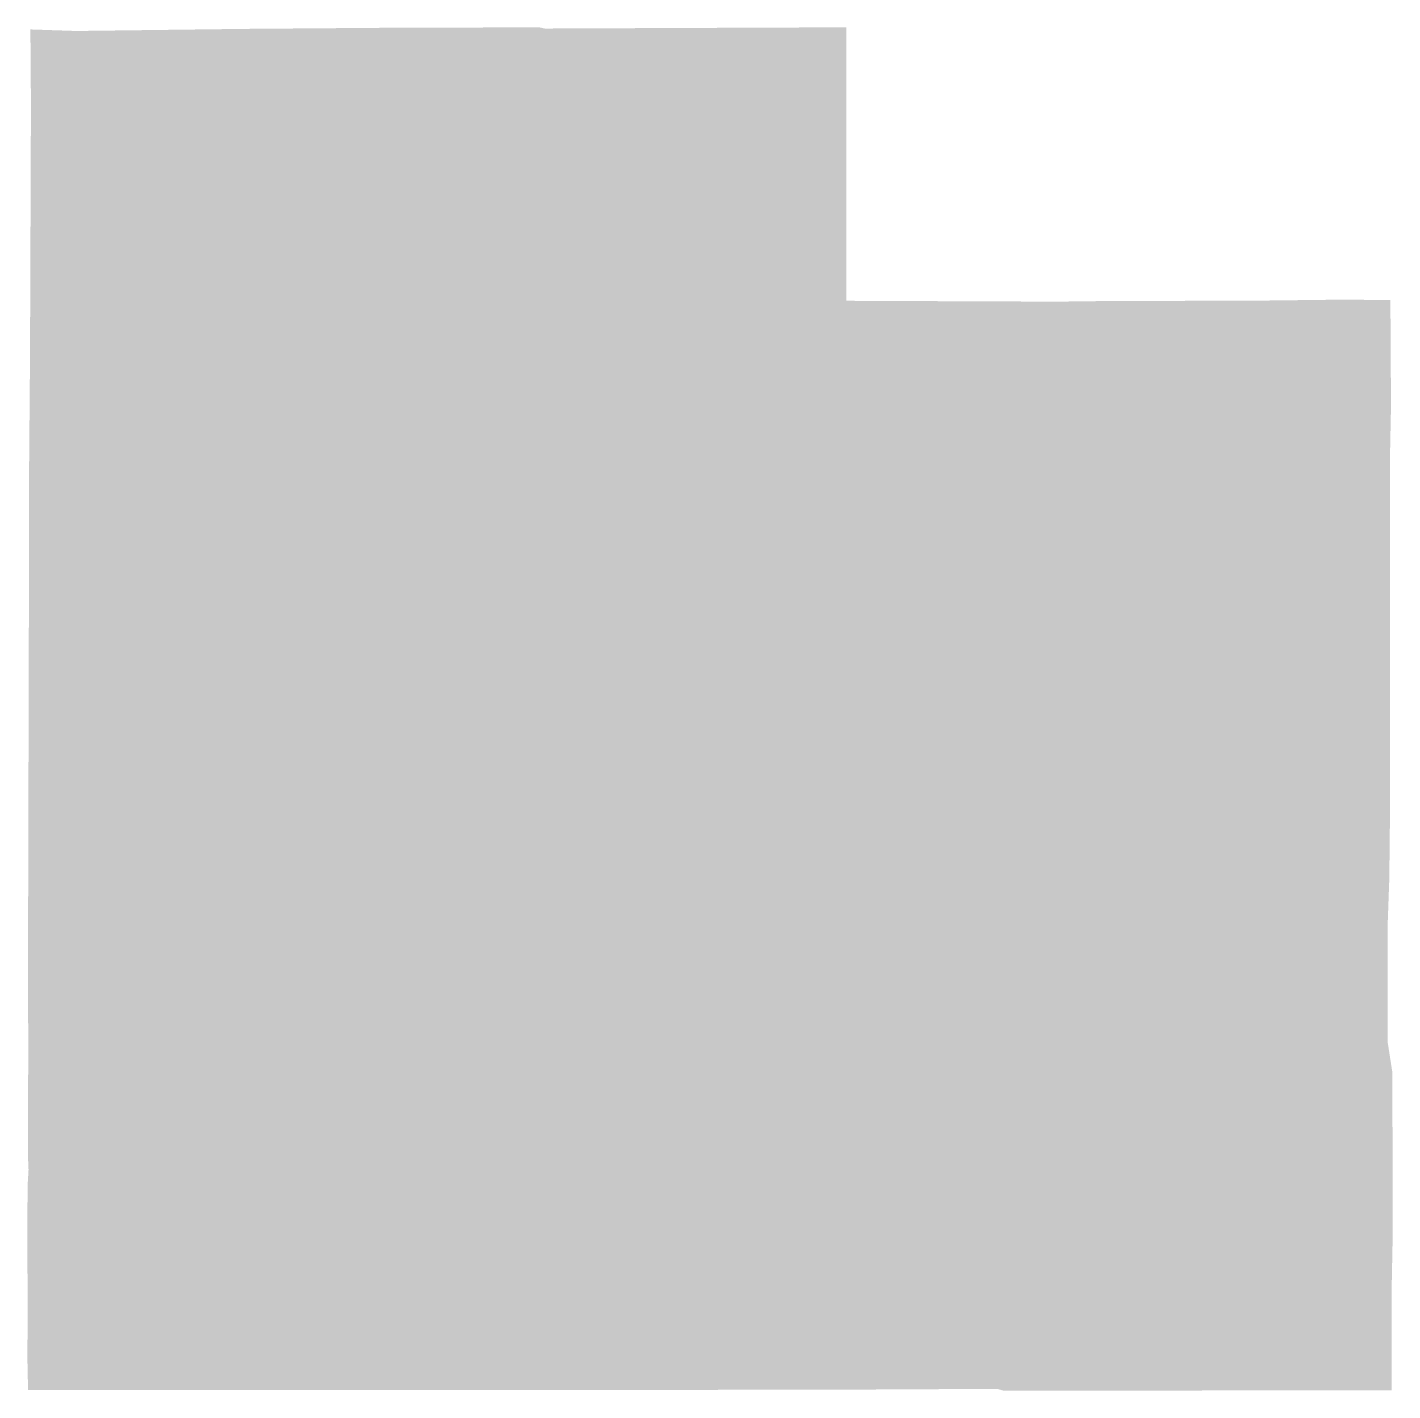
# Model space of a CAD drawing. Header units: inches. Extents: x -114.05 to -109.04, y 37 to 42.
import ezdxf

# ---------------------------------------------------------------- set-up
doc = ezdxf.new("R2010")
doc.units = ezdxf.units.IN
doc.header["$MEASUREMENT"] = 0

msp = doc.modelspace()

# ---------------------------------------------------------------- hatches: boundary and pattern name
msp.add_hatch(color=256).paths.add_polyline_path([(-114.047, 39.9061), (-114.0461, 40.4018), (-114.0429, 40.7951), (-114.0395, 41.7189), (-114.0415, 41.9939), (-113.8733, 41.9882), (-113.2498, 41.996), (-112.7057, 42.0002), (-112.1731, 42.0015), (-112.1538, 41.9972), (-111.0467, 42.0017), (-111.0468, 40.9979), (-110.2741, 40.9948), (-110.087, 40.9971), (-109.5437, 40.9984), (-109.2325, 41.0021), (-109.05, 41.0007), (-109.0478, 40.6099), (-109.0512, 40.4416), (-109.0512, 39.1426), (-109.054, 38.8772), (-109.0598, 38.7147), (-109.0602, 38.2782), (-109.0428, 38.1663), (-109.0426, 38.157), (-109.0416, 37.5621), (-109.0456, 37.3597), (-109.0452, 36.999), (-110.4697, 36.9977), (-110.4903, 37.0036), (-110.6257, 37.0037), (-111.1506, 37.0009), (-114.0501, 37.0002), (-114.0525, 37.1129), (-114.0516, 37.3039), (-114.0529, 37.5883), (-114.0517, 37.7517), (-114.0483, 37.8094), (-114.0496, 37.8235), (-114.0505, 37.9533), (-114.0493, 38.2661), (-114.0505, 38.4961), (-114.047, 39.9061)], flags=0)

doc.saveas('drawing.dxf')
